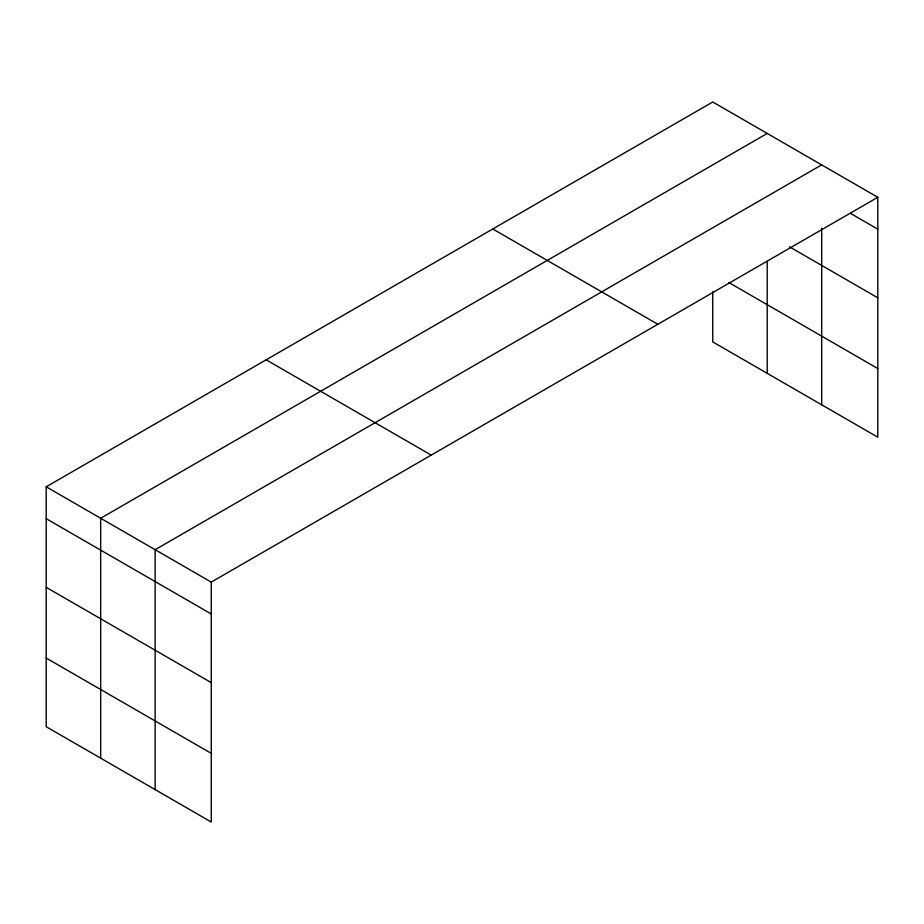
<?xml version="1.0" encoding="UTF-8"?>
<svg xmlns="http://www.w3.org/2000/svg" width="924" height="924" viewBox="0 0 924 924"><rect width="100%" height="100%" fill="white"/><g stroke="black" fill="none" stroke-linecap="round" stroke-linejoin="round"><path stroke-width="1.39" d="M877.8 197.286L712.739 101.986L46.2 486.809L46.2 726.714L211.261 822.014L211.261 582.108L877.8 197.286L877.8 437.191L712.739 341.892L712.739 291.834M767.209 133.437L100.67 518.26L100.67 758.165M821.679 164.876L155.14 549.699L155.14 789.616M850.369 213.305L877.8 229.152M789.489 246.823L877.8 297.805M728.84 282.536L877.8 368.537M492.781 228.979L657.842 324.278M266.158 359.817L431.219 455.116M46.2 486.809L211.261 582.108M46.2 518.676L211.261 613.975M46.2 587.329L211.261 682.628M46.2 658.061L211.261 753.36M821.679 228.216L821.679 404.793M767.209 261.388L767.209 373.342"/></g></svg>
